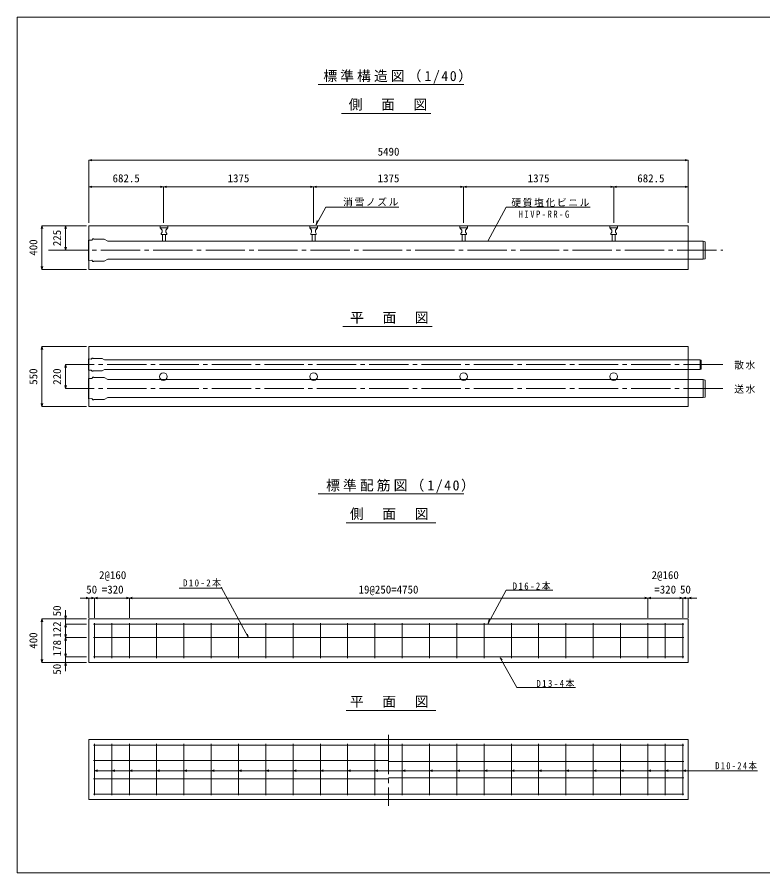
# Model space of a CAD drawing. Units: millimetres on the paper, enlarged 15 times, with parts at other scales. Extents: x -2105 to 2095, y -1489 to 1451.
# Drawn here: x -2105 to 458, y -1489 to 1451 of the extents above; entities that cross this region are included whole.
import ezdxf
from ezdxf.enums import TextEntityAlignment as Align

# ---------------------------------------------------------------- set-up
doc = ezdxf.new("R2010")
doc.units = ezdxf.units.MM
doc.header["$LTSCALE"] = 15
doc.linetypes.add('CHAIN2', pattern=[12, 9, -1, 1, -1])
for name, color, linetype, lineweight in [('0-1_ブロック', 5, 'Continuous', 9), ('1-0', 7, 'Continuous', 9), ('1-1_製品図', 3, 'Continuous', 9), ('1-2_パイプ', 4, 'Continuous', 9), ('1-3_鉄筋', 2, 'Continuous', 9), ('1-4_ノズル', 7, 'Continuous', 9), ('1-6_寸法', 4, 'Continuous', 9), ('1-A', 7, 'Continuous', 9)]:
    doc.layers.add(name, color=color, linetype=linetype, lineweight=lineweight)
doc.styles.add('ＭＳ ゴシック', font='')
doc.styles.get('ＭＳ ゴシック').set_extended_font_data('MS Gothic')

msp = doc.modelspace()

# ---------------------------------------------------------------- linework, layer by layer
at = {"layer": '0-1_ブロック'}
for p, q in [((-2104.63, 1450.65), (-2104.63, -1489.35)), ((2095.37, 1450.65), (-2104.63, 1450.65))]:
    msp.add_line(p, q, dxfattribs=at)
msp.add_lwpolyline([(-2104.63, -1489.35), (2095.37, -1489.35), (2095.37, 1450.65)], dxfattribs=at)
at = {"layer": '1-0', "color": 3}
for p, q in [((-1069.86, 1218.81), (-666.21, 1218.81)), ((-973.5, 1218.81), (-569.86, 1218.81)), ((-683.18, 1119.53), (-990.47, 1119.53)), ((-683.18, 1119.53), (-990.47, 1119.53))]:
    msp.add_line(p, q, dxfattribs=at)
at = {"layer": '1-0', "linetype": 'CHAIN2'}
for p, q in [((-1996.77, 649.68), (319.96, 649.68)), ((319.96, 256.94), (-1874.9, 256.94)), ((319.96, 174.44), (-1874.9, 174.44))]:
    msp.add_line(p, q, dxfattribs=at)
at = {"layer": '1-1_製品図'}
for p, q in [((201.03, 734.05), (-1857.72, 734.05)), ((-1857.72, 734.05), (-1857.72, 584.05)), ((201.03, 734.05), (201.03, 584.05)), ((201.03, 584.05), (-1857.72, 584.05)), ((-678.47, 387.4), (-985.75, 387.4)), ((-1857.72, 318.82), (201.03, 318.82)), ((-1857.72, 318.82), (-1857.72, 112.57)), ((201.03, 318.82), (201.03, 112.57)), ((-1857.72, 112.57), (201.03, 112.57)), ((-1069.86, -187.6), (-569.86, -187.6)), ((-973.5, -286.88), (-666.21, -286.88)), ((-1857.72, -616.24), (201.03, -616.24)), ((-1857.72, -616.24), (-1857.72, -766.24)), ((201.03, -616.24), (201.03, -766.24)), ((-1857.72, -766.24), (201.03, -766.24)), ((-973.5, -931.53), (-666.21, -931.53)), ((-1857.72, -1031.47), (201.03, -1031.47)), ((-1857.72, -1031.47), (-1857.72, -1237.72)), ((201.03, -1031.47), (201.03, -1237.72)), ((-1857.72, -1237.72), (201.03, -1237.72))]:
    msp.add_line(p, q, dxfattribs=at)
at = {"layer": '1-1_製品図', "color": 7, "linetype": 'CHAIN2'}
msp.add_line((-828.34, -1015.58), (-828.34, -1259.22), dxfattribs=at)
at = {"layer": '1-2_パイプ'}
for p, q in [((-1848.34, 684.24), (-1844.87, 688.38)), ((-1844.87, 688.38), (-1841.88, 688.38)), ((-1841.88, 688.38), (-1841.05, 687.55)), ((-1805.22, 687.55), (-1841.05, 687.55)), ((-1805.22, 687.55), (-1793.2, 680.61)), ((252.41, 680.61), (259.16, 678.8)), ((259.16, 678.8), (259.16, 620.55)), ((-1805.22, 611.8), (-1793.2, 618.74)), ((-1793.16, 618.74), (252.41, 618.74)), ((-1848.34, 615.11), (-1859.59, 614.71)), ((-1805.22, 611.8), (-1841.05, 611.8)), ((-1859.59, 276.25), (-1859.59, 237.63)), ((-1850.01, 275.92), (-1859.59, 276.25)), ((241.91, 273.63), (-1804.56, 273.63)), ((246.03, 241.36), (246.03, 272.52)), ((-1850.01, 237.97), (-1859.59, 237.63)), ((-1850.01, 237.97), (-1847.04, 234.42)), ((-1844.42, 234.42), (-1843.29, 235.55)), ((-1843.29, 235.55), (-1812.72, 235.55)), ((-1812.72, 235.55), (-1804.56, 240.25)), ((241.91, 240.25), (-1804.56, 240.25)), ((241.91, 240.25), (246.03, 241.36)), ((-1848.34, 209.01), (-1844.87, 213.14)), ((-1847.04, 234.42), (-1844.42, 234.42)), ((-1844.87, 213.14), (-1841.88, 213.14)), ((-1841.88, 213.14), (-1841.05, 212.32)), ((-1805.22, 212.32), (-1841.05, 212.32)), ((-1805.22, 212.32), (-1793.2, 205.38)), ((252.41, 205.38), (259.16, 203.57)), ((259.16, 203.57), (259.16, 145.31)), ((-1848.34, 139.87), (-1859.59, 139.48)), ((-1805.22, 136.57), (-1841.05, 136.57)), ((-1805.22, 136.57), (-1793.2, 143.5)), ((-1793.16, 143.5), (252.41, 143.5))]:
    msp.add_line(p, q, dxfattribs=at)
for points in [[(-1848.34, 684.24), (-1859.59, 684.64), (-1859.59, 614.71)], [(-1793.16, 680.61), (252.41, 680.61), (252.41, 618.74), (259.16, 620.55)], [(-1848.34, 615.11), (-1844.87, 610.98), (-1841.88, 610.98), (-1841.05, 611.8)], [(-1850.01, 275.92), (-1847.04, 279.46), (-1844.42, 279.46), (-1843.29, 278.34), (-1812.72, 278.34), (-1804.56, 273.63)], [(241.91, 240.25), (241.91, 273.63), (246.03, 272.52)], [(-1848.34, 209.01), (-1859.59, 209.4), (-1859.59, 139.48)], [(-1793.16, 205.38), (252.41, 205.38), (252.41, 143.5), (259.16, 145.31)], [(-1848.34, 139.87), (-1844.87, 135.74), (-1841.88, 135.74), (-1841.05, 136.57)]]:
    msp.add_lwpolyline(points, dxfattribs=at)
at = {"layer": '1-3_鉄筋'}
for p, q in [((-1842.72, -634.99), (186.03, -634.99)), ((-1838.97, -631.24), (-1838.97, -751.24)), ((-1778.97, -631.24), (-1778.97, -751.24)), ((-1718.97, -631.24), (-1718.97, -751.24)), ((-1625.22, -631.24), (-1625.22, -751.24)), ((-1531.47, -631.24), (-1531.47, -751.24)), ((-1437.72, -631.24), (-1437.72, -751.24)), ((-1343.97, -631.24), (-1343.97, -751.24)), ((-1250.22, -631.24), (-1250.22, -751.24)), ((-1156.47, -631.24), (-1156.47, -751.24)), ((-1062.72, -631.24), (-1062.72, -751.24)), ((-968.97, -631.24), (-968.97, -751.24)), ((-875.22, -631.24), (-875.22, -751.24)), ((-781.47, -631.24), (-781.47, -751.24)), ((-687.72, -631.24), (-687.72, -751.24)), ((-593.97, -631.24), (-593.97, -751.24)), ((-500.22, -631.24), (-500.22, -751.24)), ((-406.47, -631.24), (-406.47, -751.24)), ((-312.72, -631.24), (-312.72, -751.24)), ((-218.97, -631.24), (-218.97, -751.24)), ((-125.22, -631.24), (-125.22, -751.24)), ((-31.47, -631.24), (-31.47, -751.24)), ((62.28, -631.24), (62.28, -751.24)), ((122.28, -631.24), (122.28, -751.24)), ((182.28, -631.24), (182.28, -751.24)), ((-1842.72, -680.89), (186.03, -680.89)), ((-1842.72, -747.49), (186.03, -747.49)), ((-1842.72, -1050.22), (186.03, -1050.22)), ((-1838.97, -1046.47), (-1838.97, -1222.72)), ((-1778.97, -1046.47), (-1778.97, -1222.72)), ((-1718.97, -1046.47), (-1718.97, -1222.72)), ((-1625.22, -1046.47), (-1625.22, -1222.72)), ((-1531.47, -1046.47), (-1531.47, -1222.72)), ((-1437.72, -1046.47), (-1437.72, -1222.72)), ((-1343.97, -1046.47), (-1343.97, -1222.72)), ((-1250.22, -1046.47), (-1250.22, -1222.72)), ((-1156.47, -1046.47), (-1156.47, -1222.72)), ((-1062.72, -1046.47), (-1062.72, -1222.72)), ((-968.97, -1046.47), (-968.97, -1222.72)), ((-875.22, -1046.47), (-875.22, -1222.72)), ((-781.47, -1046.47), (-781.47, -1222.72)), ((-687.72, -1046.47), (-687.72, -1222.72)), ((-593.97, -1046.47), (-593.97, -1222.72)), ((-500.22, -1046.47), (-500.22, -1222.72)), ((-406.47, -1046.47), (-406.47, -1222.72)), ((-312.72, -1046.47), (-312.72, -1222.72)), ((-218.97, -1046.47), (-218.97, -1222.72)), ((-125.22, -1046.47), (-125.22, -1222.72)), ((-31.47, -1046.47), (-31.47, -1222.72)), ((62.28, -1046.47), (62.28, -1222.72)), ((122.28, -1046.47), (122.28, -1222.72)), ((182.28, -1046.47), (182.28, -1222.72)), ((-1842.72, -1102.72), (-828.34, -1102.72)), ((-828.34, -1106.47), (186.03, -1106.47)), ((-1842.72, -1166.47), (-828.34, -1166.47)), ((-828.34, -1162.72), (186.03, -1162.72)), ((-1842.72, -1218.97), (186.03, -1218.97))]:
    msp.add_line(p, q, dxfattribs=at)
at = {"layer": '1-4_ノズル'}
for p, q in [((-1613.03, 726.55), (-1606.47, 719.05)), ((-1606.47, 711.55), (-1609.28, 707.8)), ((-1606.47, 711.55), (-1606.47, 719.05)), ((-1593.34, 719.05), (-1586.78, 726.55)), ((-1593.34, 711.55), (-1593.34, 719.05)), ((-1593.34, 711.55), (-1590.53, 707.8)), ((-1590.53, 704.05), (-1590.53, 707.8)), ((-1586.78, 726.55), (-1586.78, 734.05)), ((-1099.28, 726.55), (-1092.72, 719.05)), ((-1092.72, 711.55), (-1095.53, 707.8)), ((-1092.72, 711.55), (-1092.72, 719.05)), ((-1079.59, 719.05), (-1073.03, 726.55)), ((-1079.59, 711.55), (-1079.59, 719.05)), ((-1079.59, 711.55), (-1076.78, 707.8)), ((-1076.78, 704.05), (-1076.78, 707.8)), ((-1073.03, 726.55), (-1073.03, 734.05)), ((-583.65, 726.55), (-577.09, 719.05)), ((-577.09, 711.55), (-579.9, 707.8)), ((-577.09, 711.55), (-577.09, 719.05)), ((-563.97, 719.05), (-557.4, 726.55)), ((-563.97, 711.55), (-563.97, 719.05)), ((-563.97, 711.55), (-561.15, 707.8)), ((-561.15, 704.05), (-561.15, 707.8)), ((-557.4, 726.55), (-557.4, 734.05)), ((-68.03, 726.55), (-61.47, 719.05)), ((-61.47, 711.55), (-64.28, 707.8)), ((-61.47, 711.55), (-61.47, 719.05)), ((-48.34, 719.05), (-41.78, 726.55)), ((-48.34, 711.55), (-48.34, 719.05)), ((-48.34, 711.55), (-45.53, 707.8)), ((-45.53, 704.05), (-45.53, 707.8)), ((-41.78, 726.55), (-41.78, 734.05)), ((-1605.15, 704.05), (-1605.15, 680.61)), ((-1594.65, 704.05), (-1594.65, 680.61)), ((-1091.4, 704.05), (-1091.4, 680.61)), ((-1080.9, 704.05), (-1080.9, 680.61)), ((-575.78, 704.05), (-575.78, 680.61)), ((-565.28, 704.05), (-565.28, 680.61)), ((-60.15, 704.05), (-60.15, 680.61)), ((-49.65, 704.05), (-49.65, 680.61))]:
    msp.add_line(p, q, dxfattribs=at)
for points in [[(-1586.78, 726.55), (-1613.03, 726.55), (-1613.03, 734.05)], [(-1590.53, 704.05), (-1609.28, 704.05), (-1609.28, 707.8)], [(-1073.03, 726.55), (-1099.28, 726.55), (-1099.28, 734.05)], [(-1076.78, 704.05), (-1095.53, 704.05), (-1095.53, 707.8)], [(-557.4, 726.55), (-583.65, 726.55), (-583.65, 734.05)], [(-561.15, 704.05), (-579.9, 704.05), (-579.9, 707.8)], [(-41.78, 726.55), (-68.03, 726.55), (-68.03, 734.05)], [(-45.53, 704.05), (-64.28, 704.05), (-64.28, 707.8)]]:
    msp.add_lwpolyline(points, dxfattribs=at)
for centre in [(-1601.78, 215.69), (-1086.15, 215.69), (-570.53, 215.69), (-54.9, 215.69)]:
    msp.add_circle(centre, 13.12, dxfattribs=at)
at = {"layer": '1-6_寸法'}
for p, q in [((-1857.72, 959.08), (-1847.57, 961.8)), ((201.03, 959.08), (-1857.72, 959.08)), ((-1857.72, 959.08), (-1847.57, 956.36)), ((-1857.72, 959.08), (-1857.72, 867.47)), ((201.03, 959.08), (190.89, 961.8)), ((201.03, 959.08), (190.89, 956.36)), ((201.03, 959.08), (201.03, 867.47)), ((-1857.72, 867.47), (-1847.57, 870.19)), ((-1601.78, 867.47), (-1857.72, 867.47)), ((-1857.72, 867.47), (-1847.57, 864.76)), ((-1857.72, 867.47), (-1857.72, 744.39)), ((-1601.78, 867.47), (-1611.92, 870.19)), ((-1601.78, 867.47), (-1611.92, 864.76)), ((-1601.78, 867.47), (-1591.64, 870.19)), ((-1086.15, 867.47), (-1601.78, 867.47)), ((-1601.78, 867.47), (-1591.64, 864.76)), ((-1601.78, 867.47), (-1601.78, 744.39)), ((-1086.15, 867.47), (-1096.29, 870.19)), ((-1086.15, 867.47), (-1096.29, 864.76)), ((-1086.15, 867.47), (-1076.01, 870.19)), ((-570.53, 867.47), (-1086.15, 867.47)), ((-1086.15, 867.47), (-1076.01, 864.76)), ((-1086.15, 867.47), (-1086.15, 744.39)), ((-570.53, 867.47), (-580.67, 870.19)), ((-570.53, 867.47), (-580.67, 864.76)), ((-570.53, 867.47), (-560.39, 870.19)), ((-54.9, 867.47), (-570.53, 867.47)), ((-570.53, 867.47), (-560.39, 864.76)), ((-570.53, 867.47), (-570.53, 744.39)), ((-54.9, 867.47), (-65.04, 870.19)), ((-54.9, 867.47), (-65.04, 864.76)), ((-54.9, 867.47), (-44.76, 870.19)), ((201.03, 867.47), (-54.9, 867.47)), ((-54.9, 867.47), (-44.76, 864.76)), ((-54.9, 867.47), (-54.9, 744.39)), ((201.03, 867.47), (190.89, 870.19)), ((201.03, 867.47), (190.89, 864.76)), ((201.03, 867.47), (201.03, 744.39)), ((-2019.52, 734.05), (-2022.23, 723.91)), ((-2019.52, 584.05), (-2019.52, 734.05)), ((-2019.52, 734.05), (-2016.8, 723.91)), ((-2019.52, 734.05), (-1866.09, 734.05)), ((-1938.02, 734.05), (-1940.74, 723.91)), ((-1938.02, 649.68), (-1938.02, 734.05)), ((-1938.02, 734.05), (-1935.31, 723.91)), ((-1938.02, 734.05), (-1866.09, 734.05)), ((-1938.02, 649.68), (-1940.74, 659.82)), ((-1938.02, 649.68), (-1935.31, 659.82)), ((-2019.52, 584.05), (-2022.23, 594.19)), ((-2019.52, 584.05), (-2016.8, 594.19)), ((-2019.52, 584.05), (-1866.09, 584.05)), ((-2019.52, 318.82), (-2022.23, 308.67)), ((-2019.52, 112.57), (-2019.52, 318.82)), ((-2019.52, 318.82), (-2016.8, 308.67)), ((-2019.52, 318.82), (-1866.09, 318.82)), ((-1938.02, 256.94), (-1940.74, 246.8)), ((-1938.02, 174.44), (-1938.02, 256.94)), ((-1938.02, 256.94), (-1935.31, 246.8)), ((-1938.02, 256.94), (-1866.09, 256.94)), ((-1938.02, 174.44), (-1940.74, 184.58)), ((-1938.02, 174.44), (-1935.31, 184.58)), ((-1938.02, 174.44), (-1866.09, 174.44)), ((-2019.52, 112.57), (-2022.23, 122.71)), ((-2019.52, 112.57), (-2016.8, 122.71)), ((-2019.52, 112.57), (-1866.09, 112.57)), ((-1857.72, -545.38), (-1887.72, -545.38)), ((-1838.97, -545.38), (-1868.97, -545.38)), ((-1857.72, -545.38), (-1867.86, -542.67)), ((-1857.72, -545.38), (-1867.86, -548.1)), ((-1857.72, -545.38), (-1838.97, -545.38)), ((-1857.72, -545.38), (-1857.72, -612.78)), ((-1838.97, -545.38), (-1849.11, -542.67)), ((-1838.97, -545.38), (-1849.11, -548.1)), ((-1838.97, -545.38), (-1828.82, -542.67)), ((-1838.97, -545.38), (-1718.97, -545.38)), ((-1838.97, -545.38), (-1808.97, -545.38)), ((-1838.97, -545.38), (-1828.82, -548.1)), ((-1838.97, -545.38), (-1838.97, -612.78)), ((-1718.97, -545.38), (-1748.97, -545.38)), ((-1718.97, -545.38), (-1729.11, -542.67)), ((-1718.97, -545.38), (-1729.11, -548.1)), ((-1718.97, -545.38), (-1708.82, -542.67)), ((-1718.97, -545.38), (-1688.97, -545.38)), ((-1718.97, -545.38), (-1708.82, -548.1)), ((-1718.97, -545.38), (-1718.97, -612.78)), ((62.28, -545.38), (32.28, -545.38)), ((62.28, -545.38), (52.14, -542.67)), ((62.28, -545.38), (52.14, -548.1)), ((62.28, -545.38), (72.43, -542.67)), ((62.28, -545.38), (92.28, -545.38)), ((62.28, -545.38), (62.28, -612.78)), ((62.28, -545.38), (182.28, -545.38)), ((182.28, -545.38), (152.28, -545.38)), ((182.28, -545.38), (172.14, -542.67)), ((182.28, -545.38), (172.14, -548.1)), ((182.28, -545.38), (192.43, -542.67)), ((182.28, -545.38), (212.28, -545.38)), ((182.28, -545.38), (192.43, -548.1)), ((182.28, -545.38), (182.28, -612.78)), ((182.28, -545.38), (201.03, -545.38)), ((201.03, -545.38), (211.18, -542.67)), ((201.03, -545.38), (231.03, -545.38)), ((201.03, -545.38), (211.18, -548.1)), ((201.03, -545.38), (201.03, -612.78)), ((-1938.02, -616.24), (-1938.02, -586.24)), ((-2019.52, -616.24), (-2022.23, -626.38)), ((-2019.52, -766.24), (-2019.52, -616.24)), ((-2019.52, -616.24), (-2016.8, -626.38)), ((-2019.52, -616.24), (-1866.09, -616.24)), ((-1938.02, -616.24), (-1940.74, -606.1)), ((-1938.02, -616.24), (-1935.31, -606.1)), ((-1938.02, -634.99), (-1938.02, -616.24)), ((-1938.02, -616.24), (-1866.09, -616.24)), ((-1938.02, -634.99), (-1940.74, -645.13)), ((-1938.02, -634.99), (-1940.74, -645.13)), ((-1938.02, -680.89), (-1938.02, -634.99)), ((-1938.02, -634.99), (-1935.31, -645.13)), ((-1938.02, -634.99), (-1866.09, -634.99)), ((-1938.02, -634.99), (-1938.02, -664.99)), ((-1938.02, -634.99), (-1935.31, -645.13)), ((-1938.02, -680.89), (-1940.74, -670.74)), ((-1938.02, -680.89), (-1935.31, -670.74)), ((-1938.02, -680.89), (-1940.74, -691.03)), ((-1938.02, -747.49), (-1938.02, -680.89)), ((-1938.02, -680.89), (-1935.31, -691.03)), ((-1938.02, -680.89), (-1866.09, -680.89)), ((-2019.52, -766.24), (-2022.23, -756.1)), ((-2019.52, -766.24), (-2016.8, -756.1)), ((-1938.02, -747.49), (-1940.74, -737.35)), ((-1938.02, -747.49), (-1935.31, -737.35)), ((-1938.02, -747.49), (-1938.02, -777.49)), ((-1938.02, -747.49), (-1866.09, -747.49)), ((-2019.52, -766.24), (-1866.09, -766.24)), ((-1938.02, -766.24), (-1940.74, -776.38)), ((-1938.02, -766.24), (-1938.02, -796.24)), ((-1938.02, -766.24), (-1935.31, -776.38)), ((-1938.02, -766.24), (-1866.09, -766.24))]:
    msp.add_line(p, q, dxfattribs=at)
msp.add_lwpolyline([(-1718.97, -545.38), (62.28, -545.38), (72.43, -548.1)], dxfattribs=at)
at = {"layer": '1-A'}
for p, q in [((-487.65, 680.61), (-424.21, 797.39)), ((-424.21, 797.39), (-135.59, 797.39)), ((-1076.97, 737.09), (-1073.47, 751.68)), ((-1547.4, -511.67), (-1400.65, -511.67)), ((-486.51, -632.47), (-424.21, -517.8)), ((-424.21, -517.8), (-263.86, -517.8)), ((-486.51, -632.47), (-483, -617.88)), ((-445.42, -750.32), (-388.17, -852.93)), ((-445.42, -750.32), (-438.1, -757.86)), ((-388.17, -852.93), (-185.76, -852.93)), ((-1838.97, -1138.52), (-1828.82, -1135.8)), ((-1838.97, -1138.52), (438.75, -1138.52)), ((-1838.97, -1138.52), (-1828.82, -1141.23)), ((-1778.97, -1138.52), (-1768.82, -1135.8)), ((-1778.97, -1138.52), (-1768.82, -1141.23)), ((-1718.97, -1138.52), (-1708.82, -1135.8)), ((-1718.97, -1138.52), (-1708.82, -1141.23)), ((-1625.22, -1138.52), (-1615.07, -1135.8)), ((-1625.22, -1138.52), (-1615.07, -1141.23)), ((-1531.47, -1138.52), (-1521.32, -1135.8)), ((-1531.47, -1138.52), (-1521.32, -1141.23)), ((-1437.72, -1138.52), (-1427.57, -1135.8)), ((-1437.72, -1138.52), (-1427.57, -1141.23)), ((-1343.97, -1138.52), (-1333.82, -1135.8)), ((-1343.97, -1138.52), (-1333.82, -1141.23)), ((-1250.22, -1138.52), (-1240.07, -1135.8)), ((-1250.22, -1138.52), (-1240.07, -1141.23)), ((-1156.47, -1138.52), (-1146.32, -1135.8)), ((-1156.47, -1138.52), (-1146.32, -1141.23)), ((-1062.72, -1138.52), (-1052.57, -1135.8)), ((-1062.72, -1138.52), (-1052.57, -1141.23)), ((-968.97, -1138.52), (-958.82, -1135.8)), ((-968.97, -1138.52), (-958.82, -1141.23)), ((-875.22, -1138.52), (-865.07, -1135.8)), ((-875.22, -1138.52), (-865.07, -1141.23)), ((-781.47, -1138.52), (-771.32, -1135.8)), ((-781.47, -1138.52), (-771.32, -1141.23)), ((-687.72, -1138.52), (-677.57, -1135.8)), ((-687.72, -1138.52), (-677.57, -1141.23)), ((-593.97, -1138.52), (-583.82, -1135.8)), ((-593.97, -1138.52), (-583.82, -1141.23)), ((-500.22, -1138.52), (-490.07, -1135.8)), ((-500.22, -1138.52), (-490.07, -1141.23)), ((-406.47, -1138.52), (-396.32, -1135.8)), ((-406.47, -1138.52), (-396.32, -1141.23)), ((-312.72, -1138.52), (-302.57, -1135.8)), ((-312.72, -1138.52), (-302.57, -1141.23)), ((-218.97, -1138.52), (-208.82, -1135.8)), ((-218.97, -1138.52), (-208.82, -1141.23)), ((-125.22, -1138.52), (-115.07, -1135.8)), ((-125.22, -1138.52), (-115.07, -1141.23)), ((-31.47, -1138.52), (-21.32, -1135.8)), ((-31.47, -1138.52), (-21.32, -1141.23)), ((62.28, -1138.52), (72.43, -1135.8)), ((62.28, -1138.52), (72.43, -1141.23)), ((122.28, -1138.52), (132.43, -1135.8)), ((122.28, -1138.52), (132.43, -1141.23)), ((182.28, -1138.52), (192.43, -1135.8)), ((182.28, -1138.52), (192.43, -1141.23))]:
    msp.add_line(p, q, dxfattribs=at)
for points in [[(-1076.97, 737.09), (-1044.21, 797.39), (-792.55, 797.39)], [(-1403.29, -508.15), (-1310.33, -679.99), (-1312.76, -669.78)]]:
    msp.add_lwpolyline(points, dxfattribs=at)

# ---------------------------------------------------------------- texts
at = {"layer": '1-0', "attachment_point": 7, "style": 'ＭＳ ゴシック'}
for s, insert, char_height in [('\\T1.22;標準構造図（1/40）', (-1052.67, 1222.55), 34.84), ('\\T1.17;側\u3000面\u3000図', (-965.34, 1129.38), 34.84), ('\\T1.17;平\u3000面\u3000図', (-960.62, 397.26), 34.84), ('\\T1.17;\u3000散水', (319.96, 240.23), 24.51), ('\\T1.17;\u3000送水', (319.96, 157.73), 24.51), ('\\T1.22;標準配筋図（1/40）', (-1043.03, -183.85), 34.84), ('\\T1.17;側\u3000面\u3000図', (-961.26, -277.02), 34.84), ('\\T1.17;平\u3000面\u3000図', (-961.26, -921.68), 34.84)]:
    msp.add_mtext(s, dxfattribs=dict(at, insert=insert, char_height=char_height))
at = {"layer": '1-6_寸法', "style": 'ＭＳ ゴシック'}
for s, p in [('5490', (-865.84, 966.58)), ('682.5', (-1776.62, 874.97)), ('1375', (-1381.47, 874.97)), ('1375', (-865.84, 874.97)), ('1375', (-350.22, 874.97)), ('682.5', (26.19, 874.97)), ('2@160', (-1823.08, -488.33)), ('2@160', (75.41, -488.33)), ('50', (-1867.09, -537.88)), ('=320', (-1813.7, -537.88)), ('19@250=4750', (-931.47, -537.88)), ('=320', (84.78, -537.88)), ('50', (172.91, -537.88))]:
    msp.add_text(s, height=27.49, dxfattribs=at).set_placement(p, align=Align.BOTTOM_LEFT)
for s, p in [('225', (-1945.52, 663.74)), ('400', (-2027.02, 630.93)), ('550', (-2027.02, 187.57)), ('220', (-1945.52, 187.57)), ('50', (-1945.52, -608.03)), ('122', (-1945.52, -681.67)), ('400', (-2027.02, -719.37)), ('178', (-1945.52, -745.35)), ('50', (-1945.52, -808.48))]:
    msp.add_text(s, height=27.49, rotation=90, dxfattribs=at).set_placement(p, align=Align.BOTTOM_LEFT)
at = {"layer": '1-A', "char_height": 24.51, "attachment_point": 7, "style": 'ＭＳ ゴシック'}
for s, insert in [('\\T1.17;消雪ノズル', (-984.49, 800.41)), ('\\T1.17;硬質塩化ビニル', (-406.48, 798.44)), ('\\T1.4;\\W0.85;HIVP-RR-G', (-380.88, 761.11)), ('\\T1.33;\\W0.9;D10-2本', (-1534.49, -508.15)), ('\\T1.33;\\W0.9;D16-2本', (-402.05, -518.89)), ('\\T1.33;\\W0.9;D13-4本', (-320.47, -853.6)), ('\\T1.34;\\W0.85;D10-24本', (294.18, -1136.2))]:
    msp.add_mtext(s, dxfattribs=dict(at, insert=insert))

doc.saveas('drawing.dxf')
